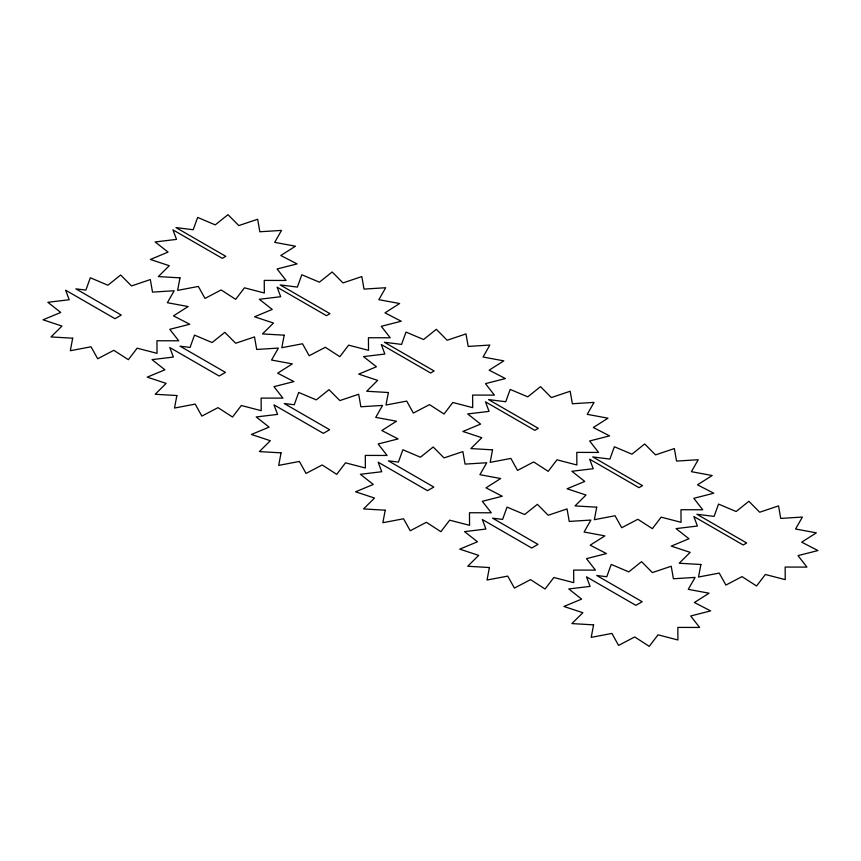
<?xml version="1.0" encoding="UTF-8"?>
<svg xmlns="http://www.w3.org/2000/svg" width="861" height="861" viewBox="0 0 861 861"><rect width="100%" height="100%" fill="white"/><g stroke="black" fill="none" stroke-linecap="round" stroke-linejoin="round"><path stroke-width="1.29" d="M72.69 338.201L70.322 350.718L91.029 346.779L97.691 358.768L113.835 350.309L128.354 359.694L137.147 348.178L157.025 353.344L156.939 340.752L178.744 340.805L169.789 329.322L189.743 324.253L173.481 315.869L188.139 306.548L167.378 302.706L174.191 290.749L152.515 292.116L150.331 279.588L131.496 285.927L120.669 275.003L107.926 285.217L90.33 277.769L85.885 290.103L75.854 288.844L121.272 315.061L114.987 318.688L65.619 290.189L69.203 299.736L47.85 302.297L60.744 312.457L43.05 319.808L61.97 326.061L51.003 336.942L72.69 338.201M180.003 277.855L177.635 290.372L198.342 286.433L205.004 298.423L221.148 289.953L235.666 299.348L244.459 287.822L264.338 292.988L264.252 280.406L286.056 280.46L277.102 268.976L297.056 263.907L280.794 255.513L295.452 246.192L274.691 242.361L281.504 230.404L259.839 231.77L257.643 219.243L238.809 225.582L227.982 214.658L215.239 224.872L197.653 217.424L193.198 229.747L175.999 227.595L225.776 256.33L222.299 258.343L172.932 229.844L176.516 239.39L155.163 241.952L168.056 252.112L150.363 259.462L169.294 265.715L158.316 276.585L180.003 277.855M176.871 395.533L174.503 408.049L195.21 404.11L201.861 416.1L218.005 407.64L232.535 417.025L241.317 405.509L261.206 410.675L261.109 398.083L282.914 398.137L273.97 386.654L293.924 381.584L277.662 373.2L292.32 363.88L271.549 360.038L278.372 348.081L256.696 349.448L254.512 336.92L235.666 343.259L224.839 332.335L212.097 342.549L194.511 335.101L190.066 347.424L180.035 346.176L225.453 372.393L219.157 376.02L169.789 347.521L173.373 357.067L152.031 359.629L164.914 369.789L147.231 377.14L166.151 383.393L155.174 394.273L176.871 395.533M284.184 335.187L281.816 347.704L302.523 343.765L309.174 355.744L325.318 347.284L339.847 356.68L348.63 345.153L368.519 350.319L368.433 337.738L390.227 337.781L381.283 326.308L401.237 321.228L384.975 312.844L399.633 303.524L378.862 299.682L385.685 287.735L364.009 289.092L361.824 276.575L342.979 282.914L332.163 271.979L319.409 282.193L301.824 274.756L297.379 287.079L280.18 284.926L329.957 313.662L326.48 315.675L277.113 287.176L280.686 296.711L259.344 299.284L272.237 309.433L254.544 316.794L273.464 323.047L262.487 333.917L284.184 335.187M281.052 452.864L278.684 465.381L299.391 461.442L306.042 473.432L322.186 464.962L336.716 474.357L345.498 462.831L365.376 467.997L365.29 455.415L387.095 455.469L378.151 443.985L398.105 438.916L381.843 430.532L396.49 421.201L375.73 417.37L382.553 405.413L360.877 406.779L358.682 394.252L339.847 400.591L329.02 389.667L316.278 399.881L298.692 392.433L294.247 404.756L284.216 403.508L329.623 429.725L323.338 433.352L273.97 404.853L277.554 414.399L256.212 416.961L269.095 427.121L251.412 434.471L270.332 440.724L259.355 451.594L281.052 452.864M388.365 392.519L385.997 405.025L406.704 401.097L413.355 413.076L429.499 404.616L444.028 414.012L452.811 402.485L472.7 407.651L472.603 395.07L494.408 395.113L485.464 383.64L505.418 378.56L489.156 370.176L503.803 360.856L483.043 357.014L489.866 345.057L468.19 346.423L465.995 333.907L447.16 340.246L436.333 329.311L423.59 339.525L406.005 332.088L401.56 344.411L384.35 342.258L434.127 370.994L430.651 373.007L381.283 344.508L384.867 354.043L363.525 356.615L376.408 366.764L358.725 374.126L377.645 380.379L366.668 391.249L388.365 392.519M385.222 510.196L382.854 522.713L403.572 518.774L410.223 530.753L426.367 522.293L440.886 531.689L449.679 520.162L469.557 525.328L469.471 512.747L491.276 512.79L482.321 501.317L502.275 496.237L486.013 487.853L500.671 478.533L479.911 474.691L486.734 462.744L465.058 464.101L462.863 451.584L444.028 457.923L433.201 446.988L420.459 457.202L402.873 449.765L398.428 462.088L388.397 460.839L433.804 487.057L427.519 490.684L378.151 462.185L381.735 471.72L360.393 474.293L373.276 484.442L355.582 491.803L374.513 498.056L363.536 508.926L385.222 510.196M492.535 449.851L490.178 462.357L510.885 458.418L517.536 470.407L533.68 461.948L548.199 471.333L556.992 459.817L576.87 464.983L576.784 452.391L598.589 452.445L589.634 440.972L609.588 435.892L593.337 427.508L607.984 418.188L587.224 414.345L594.047 402.388L572.371 403.755L570.176 391.238L551.341 397.567L540.514 386.643L527.771 396.856L510.186 389.42L505.741 401.743L488.531 399.59L538.308 428.326L534.832 430.339L485.464 401.829L489.048 411.375L467.706 413.947L480.589 424.096L462.895 431.458L481.826 437.711L470.849 448.581L492.535 449.851M489.403 567.528L487.035 580.034L507.742 576.106L514.404 588.085L530.548 579.625L545.067 589.021L553.86 577.494L573.738 582.66L573.652 570.079L595.457 570.122L586.502 558.649L606.456 553.569L590.194 545.185L604.852 535.865L584.092 532.023L590.904 520.066L569.239 521.432L567.044 508.916L548.209 515.255L537.382 504.32L524.64 514.534L507.043 507.097L502.598 519.42L492.567 518.161L537.985 544.389L531.7 548.016L482.332 519.517L485.916 529.052L464.563 531.624L477.457 541.773L459.763 549.135L478.694 555.388L467.717 566.258L489.403 567.528M596.716 507.183L594.348 519.689L615.055 515.75L621.717 527.739L637.861 519.28L652.38 528.665L661.173 517.149L681.051 522.315L680.965 509.723L702.77 509.777L693.815 498.304L713.769 493.224L697.507 484.84L712.165 475.52L691.405 471.677L698.228 459.72L676.552 461.087L674.357 448.559L655.522 454.899L644.695 443.975L631.952 454.188L614.367 446.751L609.911 459.074L592.712 456.922L642.489 485.658L639.013 487.67L589.645 459.161L593.229 468.707L571.887 471.279L584.77 481.428L567.076 488.79L586.007 495.032L575.03 505.913L596.716 507.183M593.584 624.86L591.216 637.366L611.923 633.427L618.575 645.416L634.718 636.957L649.248 646.342L658.03 634.826L677.919 639.992L677.833 627.411L699.627 627.454L690.683 615.981L710.637 610.901L694.375 602.517L709.033 593.197L688.262 589.355L695.085 577.397L673.41 578.764L671.225 566.247L652.38 572.576L641.553 561.652L628.81 571.865L611.224 564.429L606.779 576.752L596.748 575.492L642.166 601.71L635.87 605.348L586.502 576.838L590.086 586.384L568.744 588.956L581.638 599.105L563.944 606.467L582.865 612.72L571.887 623.59L593.584 624.86M700.897 564.504L698.529 577.021L719.236 573.082L725.888 585.071L742.031 576.612L756.561 585.997L765.343 574.481L785.232 579.647L785.146 567.055L806.94 567.108L797.996 555.625L817.95 550.556L801.688 542.172L816.346 532.851L795.575 529.009L802.398 517.052L780.723 518.419L778.538 505.891L759.693 512.23L748.876 501.306L736.123 511.52L718.537 504.083L714.092 516.406L696.893 514.254L746.67 542.99L743.194 544.991L693.826 516.492L697.41 526.039L676.057 528.611L688.951 538.76L671.257 546.122L690.178 552.364L679.2 563.245L700.897 564.504"/></g></svg>
